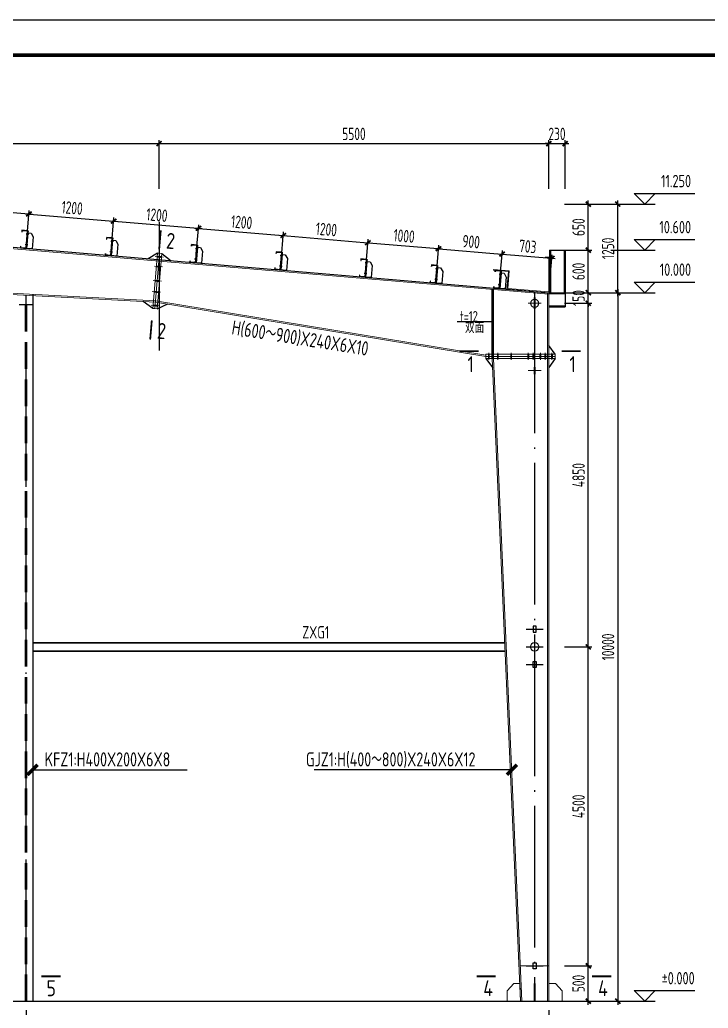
# Model space of a CAD drawing. Extents: x -3102990 to -851544, y -5293060 to -2540151.
# Drawn here: x -1405266 to -1385838, y -2658804 to -2630902 of the extents above; entities that cross this region are included whole.
import ezdxf
from ezdxf.enums import TextEntityAlignment as Align

# ---------------------------------------------------------------- set-up
doc = ezdxf.new("R2010")
doc.units = 0
doc.header["$LTSCALE"] = 1000
doc.header["$PDMODE"] = 1
doc.linetypes.add('DASH', pattern=[0.35, 0.25, -0.1])
doc.linetypes.add('DOTE', pattern=[2.42, 2, -0.2, 0.02, -0.2])
doc.layers.get('0').update_dxf_attribs({"linetype": 'CONTINUOUS'})
doc.layers.get('Defpoints').update_dxf_attribs({"linetype": 'CONTINUOUS'})
for name, color, linetype in [('10', 7, 'CONTINUOUS'), ('AXIS', 253, 'DOTE'), ('BEAM_CON', 4, 'CONTINUOUS'), ('COLU', 7, 'CONTINUOUS'), ('DIM', 3, 'CONTINUOUS'), ('NUM', 7, 'CONTINUOUS'), ('PUB_TITLE', 4, 'CONTINUOUS'), ('REIN', 1, 'CONTINUOUS'), ('TEXT', 7, 'CONTINUOUS'), ('THIN', 7, 'CONTINUOUS'), ('柱子', 3, 'CONTINUOUS'), ('檩托', 151, 'CONTINUOUS')]:
    doc.layers.add(name, color=color, linetype=linetype)
doc.layers.add('yichutu', color=7, linetype='CONTINUOUS', true_color=0xffffff, plot=False)
doc.styles.add('SJQYTEXTSTYLE', font='GBXWXT.shx', dxfattribs={"bigfont": 'GBHZFS.shx'})
doc.styles.add('TSSD_Dimension', font='tssdeng.shx', dxfattribs={"width": 0.7, "bigfont": 'Hztxt.shx'})
doc.styles.add('TSSD_Label', font='tssdeng.shx', dxfattribs={"width": 0.75, "bigfont": 'hztxt.shx'})
doc.styles.add('TSSD_Norm', font='Tssdeng.shx', dxfattribs={"width": 0.75, "bigfont": 'hztxt.shx'})
doc.styles.add('TSSD_Rein', font='Tssdeng.shx', dxfattribs={"width": 0.75, "bigfont": 'hztxt.shx'})
doc.dimstyles.new('SJQY_30_100', dxfattribs={"dimtxt": 350, "dimasz": 100, "dimexe": 250, "dimexo": 250, "dimgap": 100, "dimtad": 1, "dimdec": 0, "dimlfac": 0.3, "dimzin": 0, "dimdsep": 46, "dimtxsty": 'SJQYTEXTSTYLE', "dimblk": 'ARCHTICK', "dimcen": 0, "dimclrd": 256, "dimclre": 256, "dimclrt": 256, "dimadec": 0, "dimazin": 0, "dimtfac": 1, "dimtdec": 0, "dimtix": 1, "dimtmove": 2, "dimatfit": 1, "dimldrblk": 'ARCHTICK', "dimfxl": 1, "dimtvp": 1, "dimtolj": 1, "dimtzin": 0, "dimlwd": -1, "dimlwe": -1, "dimarcsym": 0})
doc.dimstyles.new('TSSD_50_100', dxfattribs={"dimtxt": 350, "dimasz": 100, "dimexe": 100, "dimexo": 250, "dimgap": 100, "dimtad": 1, "dimdec": 0, "dimlfac": 0.5, "dimzin": 0, "dimdsep": 46, "dimtxsty": 'TSSD_Dimension', "dimblk": 'ARCHTICK', "dimcen": 0, "dimdle": 100, "dimclrt": 7, "dimadec": 0, "dimazin": 0, "dimtfac": 1, "dimtdec": 0, "dimtix": 1, "dimtmove": 2, "dimatfit": 3, "dimfxl": 1, "dimtolj": 1, "dimtzin": 0, "dimarcsym": 0})

# ---------------------------------------------------------------- blocks, each defined once
blk = doc.blocks.new('_ArchTick')
at = {"color": 0, "const_width": 0.5}
blk.add_lwpolyline([(-0.71, -0.71), (0.71, 0.71)], dxfattribs=at)
blk = doc.blocks.new('*D82')
at = {"layer": 'Defpoints', "color": 0, "ltscale": 1.5}
for p in [(-1449336, -2658606), (-1390336, -2658606), (-1390336, -2660576)]:
    blk.add_point(p, dxfattribs=at)
at = {"layer": 'DIM', "color": 0, "lineweight": -2, "ltscale": 1.5}
for p, q in [((-1449336, -2658856), (-1449336, -2660676)), ((-1390336, -2658856), (-1390336, -2660676)), ((-1449436, -2660576), (-1390236, -2660576))]:
    blk.add_line(p, q, dxfattribs=at)
at = {"layer": 'DIM', "color": 0, "lineweight": -2, "ltscale": 1.5, "xscale": 100, "yscale": 100, "zscale": 100, "rotation": 180}
blk.add_blockref('_ArchTick', (-1449336, -2660576), dxfattribs=at)
at = {"layer": 'DIM', "color": 0, "lineweight": -2, "ltscale": 1.5, "xscale": 100, "yscale": 100, "zscale": 100}
blk.add_blockref('_ArchTick', (-1390336, -2660576), dxfattribs=at)
at = {"layer": 'DIM', "color": 7, "ltscale": 1.5, "insert": (-1419836, -2660301), "char_height": 350, "attachment_point": 5, "style": 'TSSD_Dimension'}
blk.add_mtext('\\A1;29500', dxfattribs=at)
blk = doc.blocks.new('*D128')
at = {"layer": 'Defpoints', "color": 0, "ltscale": 1.5}
for p in [(-1390144, -2657606), (-1389222, -2657606), (-1390144, -2658606)]:
    blk.add_point(p, dxfattribs=at)
at = {"layer": 'DIM', "color": 0, "lineweight": -2, "ltscale": 1.5}
for p, q in [((-1389894, -2657606), (-1389122, -2657606)), ((-1389222, -2658706), (-1389222, -2657506)), ((-1389894, -2658606), (-1389122, -2658606))]:
    blk.add_line(p, q, dxfattribs=at)
at = {"layer": 'DIM', "color": 0, "lineweight": -2, "ltscale": 1.5, "xscale": 100, "yscale": 100, "zscale": 100}
for p, rotation in [((-1389222, -2657606), 90), ((-1389222, -2658606), 270)]:
    blk.add_blockref('_ArchTick', p, dxfattribs=dict(at, rotation=rotation))
at = {"layer": 'DIM', "color": 7, "ltscale": 1.5, "insert": (-1389497, -2658106), "char_height": 350, "attachment_point": 5, "rotation": 90, "style": 'TSSD_Dimension'}
blk.add_mtext('\\A1;500', dxfattribs=at)
blk = doc.blocks.new('*D129')
at = {"layer": 'Defpoints', "color": 0, "ltscale": 1.5}
for p in [(-1389684, -2638606), (-1389684, -2658606), (-1388390, -2658606)]:
    blk.add_point(p, dxfattribs=at)
at = {"layer": 'DIM', "color": 0, "lineweight": -2, "ltscale": 1.5}
for p, q in [((-1389434, -2638606), (-1388290, -2638606)), ((-1388390, -2638506), (-1388390, -2658706)), ((-1389434, -2658606), (-1388290, -2658606))]:
    blk.add_line(p, q, dxfattribs=at)
at = {"layer": 'DIM', "color": 0, "lineweight": -2, "ltscale": 1.5, "xscale": 100, "yscale": 100, "zscale": 100}
for p, rotation in [((-1388390, -2638606), 90), ((-1388390, -2658606), 270)]:
    blk.add_blockref('_ArchTick', p, dxfattribs=dict(at, rotation=rotation))
at = {"layer": 'DIM', "color": 7, "ltscale": 1.5, "insert": (-1388665, -2648606), "char_height": 350, "attachment_point": 5, "rotation": 90, "style": 'TSSD_Dimension'}
blk.add_mtext('\\A1;10000', dxfattribs=at)
blk = doc.blocks.new('A$C28752233')
at = {"layer": '檩托'}
for p, q in [((-151, 23), (-219, -78)), ((-60, 23), (-151, 23)), ((-60, 83), (-60, 23)), ((-46, 83), (-60, 83)), ((-60, 23), (-60, -417)), ((-46, 83), (111, 83)), ((-46, -417), (-46, 83)), ((-46, -417), (-46, 83)), ((-40, 78), (-40, -411)), ((106, 78), (-40, 78)), ((106, 38), (106, 78)), ((111, 38), (106, 38)), ((111, 83), (111, 38)), ((-219, -78), (-219, -417)), ((-87, -18), (-12, -18)), ((-219, -417), (-46, -417)), ((-87, -316), (-12, -316)), ((111, -417), (-46, -417)), ((-40, -411), (106, -411)), ((106, -372), (111, -372)), ((106, -411), (106, -372)), ((111, -372), (111, -417))]:
    blk.add_line(p, q, dxfattribs=at)
at = {"layer": '檩托', "const_width": 20, "elevation": 793}
blk.add_lwpolyline([(-60, -18), (-40, -18)], dxfattribs=at)
at = {"layer": '檩托', "const_width": 20}
blk.add_lwpolyline([(-60, -316), (-40, -316)], dxfattribs=at)
blk = doc.blocks.new('*D120')
at = {"layer": 'Defpoints', "color": 0, "ltscale": 1.5}
for p in [(-1405007, -2636384), (-1407480, -2637153), (-1405089, -2637355)]:
    blk.add_point(p, dxfattribs=at)
at = {"layer": 'DIM', "color": 0, "lineweight": -2, "ltscale": 1.5}
for p, q in [((-1407459, -2636904), (-1407390, -2636082)), ((-1407498, -2636173), (-1404907, -2636393)), ((-1405068, -2637106), (-1404998, -2636285))]:
    blk.add_line(p, q, dxfattribs=at)
at = {"layer": 'DIM', "color": 0, "lineweight": -2, "ltscale": 1.5, "xscale": 100, "yscale": 100, "zscale": 100}
for p, rotation in [((-1407398, -2636182), 175.1559996246609), ((-1405007, -2636384), 355.1559996246609)]:
    blk.add_blockref('_ArchTick', p, dxfattribs=dict(at, rotation=rotation))
at = {"layer": 'DIM', "color": 7, "ltscale": 1.5, "insert": (-1406179, -2636009), "char_height": 350, "attachment_point": 5, "rotation": 355.156, "style": 'TSSD_Dimension'}
blk.add_mtext('\\A1;1200', dxfattribs=at)
blk = doc.blocks.new('*D121')
at = {"layer": 'Defpoints', "color": 0, "ltscale": 1.5}
for p in [(-1402615, -2636587), (-1405089, -2637355), (-1402698, -2637558)]:
    blk.add_point(p, dxfattribs=at)
at = {"layer": 'DIM', "color": 0, "lineweight": -2, "ltscale": 1.5}
for p, q in [((-1405106, -2636376), (-1402516, -2636596)), ((-1405068, -2637106), (-1404998, -2636285)), ((-1402676, -2637309), (-1402607, -2636487))]:
    blk.add_line(p, q, dxfattribs=at)
at = {"layer": 'DIM', "color": 0, "lineweight": -2, "ltscale": 1.5, "xscale": 100, "yscale": 100, "zscale": 100}
for p, rotation in [((-1405007, -2636384), 175.1559996246609), ((-1402615, -2636587), 355.1559996246609)]:
    blk.add_blockref('_ArchTick', p, dxfattribs=dict(at, rotation=rotation))
at = {"layer": 'DIM', "color": 7, "ltscale": 1.5, "insert": (-1403788, -2636212), "char_height": 350, "attachment_point": 5, "rotation": 355.156, "style": 'TSSD_Dimension'}
blk.add_mtext('\\A1;1200', dxfattribs=at)
blk = doc.blocks.new('*D122')
at = {"layer": 'Defpoints', "color": 0, "ltscale": 1.5}
for p in [(-1400224, -2636790), (-1402698, -2637558), (-1400306, -2637761)]:
    blk.add_point(p, dxfattribs=at)
at = {"layer": 'DIM', "color": 0, "lineweight": -2, "ltscale": 1.5}
for p, q in [((-1402715, -2636579), (-1400124, -2636798)), ((-1402676, -2637309), (-1402607, -2636487)), ((-1400285, -2637512), (-1400215, -2636690))]:
    blk.add_line(p, q, dxfattribs=at)
at = {"layer": 'DIM', "color": 0, "lineweight": -2, "ltscale": 1.5, "xscale": 100, "yscale": 100, "zscale": 100}
for p, rotation in [((-1402615, -2636587), 175.1559996246609), ((-1400224, -2636790), 355.1559996246609)]:
    blk.add_blockref('_ArchTick', p, dxfattribs=dict(at, rotation=rotation))
at = {"layer": 'DIM', "color": 7, "ltscale": 1.5, "insert": (-1401396, -2636414), "char_height": 350, "attachment_point": 5, "rotation": 355.156, "style": 'TSSD_Dimension'}
blk.add_mtext('\\A1;1200', dxfattribs=at)
blk = doc.blocks.new('*D123')
at = {"layer": 'Defpoints', "color": 0, "ltscale": 1.5}
for p in [(-1397832, -2636992), (-1400306, -2637761), (-1397915, -2637963)]:
    blk.add_point(p, dxfattribs=at)
at = {"layer": 'DIM', "color": 0, "lineweight": -2, "ltscale": 1.5}
for p, q in [((-1400285, -2637512), (-1400215, -2636690)), ((-1400324, -2636781), (-1397733, -2637001)), ((-1397894, -2637714), (-1397824, -2636893))]:
    blk.add_line(p, q, dxfattribs=at)
at = {"layer": 'DIM', "color": 0, "lineweight": -2, "ltscale": 1.5, "xscale": 100, "yscale": 100, "zscale": 100}
for p, rotation in [((-1400224, -2636790), 175.1559996246609), ((-1397832, -2636992), 355.1559996246609)]:
    blk.add_blockref('_ArchTick', p, dxfattribs=dict(at, rotation=rotation))
at = {"layer": 'DIM', "color": 7, "ltscale": 1.5, "insert": (-1399005, -2636617), "char_height": 350, "attachment_point": 5, "rotation": 355.156, "style": 'TSSD_Dimension'}
blk.add_mtext('\\A1;1200', dxfattribs=at)
blk = doc.blocks.new('*D124')
at = {"layer": 'Defpoints', "color": 0, "ltscale": 1.5}
for p in [(-1395441, -2637195), (-1397915, -2637963), (-1395523, -2638166)]:
    blk.add_point(p, dxfattribs=at)
at = {"layer": 'DIM', "color": 0, "lineweight": -2, "ltscale": 1.5}
for p, q in [((-1397932, -2636984), (-1395341, -2637204)), ((-1397894, -2637714), (-1397824, -2636893)), ((-1395502, -2637917), (-1395433, -2637095))]:
    blk.add_line(p, q, dxfattribs=at)
at = {"layer": 'DIM', "color": 0, "lineweight": -2, "ltscale": 1.5, "xscale": 100, "yscale": 100, "zscale": 100}
for p, rotation in [((-1397832, -2636992), 175.1559996246609), ((-1395441, -2637195), 355.1559996246609)]:
    blk.add_blockref('_ArchTick', p, dxfattribs=dict(at, rotation=rotation))
at = {"layer": 'DIM', "color": 7, "ltscale": 1.5, "insert": (-1396614, -2636820), "char_height": 350, "attachment_point": 5, "rotation": 355.156, "style": 'TSSD_Dimension'}
blk.add_mtext('\\A1;1200', dxfattribs=at)
blk = doc.blocks.new('*D125')
at = {"layer": 'Defpoints', "color": 0, "ltscale": 1.5}
for p in [(-1401336, -2634399), (-1419836, -2635926), (-1401336, -2635926)]:
    blk.add_point(p, dxfattribs=at)
at = {"layer": 'DIM', "color": 0, "lineweight": -2, "ltscale": 1.5}
for p, q in [((-1419936, -2634399), (-1401236, -2634399)), ((-1419836, -2635676), (-1419836, -2634299)), ((-1401336, -2635676), (-1401336, -2634299))]:
    blk.add_line(p, q, dxfattribs=at)
at = {"layer": 'DIM', "color": 0, "lineweight": -2, "ltscale": 1.5, "xscale": 100, "yscale": 100, "zscale": 100, "rotation": 180}
blk.add_blockref('_ArchTick', (-1419836, -2634399), dxfattribs=at)
at = {"layer": 'DIM', "color": 0, "lineweight": -2, "ltscale": 1.5, "xscale": 100, "yscale": 100, "zscale": 100}
blk.add_blockref('_ArchTick', (-1401336, -2634399), dxfattribs=at)
at = {"layer": 'DIM', "color": 7, "ltscale": 1.5, "insert": (-1410586, -2634124), "char_height": 350, "attachment_point": 5, "style": 'TSSD_Dimension'}
blk.add_mtext('\\A1;9250', dxfattribs=at)
blk = doc.blocks.new('*D126')
at = {"layer": 'Defpoints', "color": 0, "ltscale": 1.5}
for p in [(-1390336, -2634399), (-1401336, -2635926), (-1390336, -2635926)]:
    blk.add_point(p, dxfattribs=at)
at = {"layer": 'DIM', "color": 0, "lineweight": -2, "ltscale": 1.5}
for p, q in [((-1401436, -2634399), (-1390236, -2634399)), ((-1401336, -2635676), (-1401336, -2634299)), ((-1390336, -2635676), (-1390336, -2634299))]:
    blk.add_line(p, q, dxfattribs=at)
at = {"layer": 'DIM', "color": 0, "lineweight": -2, "ltscale": 1.5, "xscale": 100, "yscale": 100, "zscale": 100, "rotation": 180}
blk.add_blockref('_ArchTick', (-1401336, -2634399), dxfattribs=at)
at = {"layer": 'DIM', "color": 0, "lineweight": -2, "ltscale": 1.5, "xscale": 100, "yscale": 100, "zscale": 100}
blk.add_blockref('_ArchTick', (-1390336, -2634399), dxfattribs=at)
at = {"layer": 'DIM', "color": 7, "ltscale": 1.5, "insert": (-1395836, -2634124), "char_height": 350, "attachment_point": 5, "style": 'TSSD_Dimension'}
blk.add_mtext('\\A1;5500', dxfattribs=at)
blk = doc.blocks.new('*D127')
at = {"layer": 'Defpoints', "color": 0, "ltscale": 1.5}
for p in [(-1389876, -2634399), (-1390336, -2635926), (-1389876, -2635926)]:
    blk.add_point(p, dxfattribs=at)
at = {"layer": 'DIM', "color": 0, "lineweight": -2, "ltscale": 1.5}
for p, q in [((-1390336, -2634399), (-1390436, -2634399)), ((-1390336, -2635676), (-1390336, -2634299)), ((-1390336, -2634399), (-1389876, -2634399)), ((-1389876, -2635676), (-1389876, -2634299)), ((-1389876, -2634399), (-1389776, -2634399))]:
    blk.add_line(p, q, dxfattribs=at)
at = {"layer": 'DIM', "color": 0, "lineweight": -2, "ltscale": 1.5, "xscale": 100, "yscale": 100, "zscale": 100}
blk.add_blockref('_ArchTick', (-1390336, -2634399), dxfattribs=at)
at = {"layer": 'DIM', "color": 0, "lineweight": -2, "ltscale": 1.5, "xscale": 100, "yscale": 100, "zscale": 100, "rotation": 180}
blk.add_blockref('_ArchTick', (-1389876, -2634399), dxfattribs=at)
at = {"layer": 'DIM', "color": 7, "ltscale": 1.5, "insert": (-1390106, -2634124), "char_height": 350, "attachment_point": 5, "style": 'TSSD_Dimension'}
blk.add_mtext('\\A1;230', dxfattribs=at)
blk = doc.blocks.new('*D106')
at = {"layer": 'Defpoints', "color": 0, "ltscale": 1.5}
for p in [(-1393448, -2637364), (-1395523, -2638166), (-1393530, -2638335)]:
    blk.add_point(p, dxfattribs=at)
at = {"layer": 'DIM', "color": 0, "lineweight": -2, "ltscale": 1.5}
for p, q in [((-1395541, -2637187), (-1393349, -2637372)), ((-1395502, -2637917), (-1395433, -2637095)), ((-1393509, -2638086), (-1393440, -2637264))]:
    blk.add_line(p, q, dxfattribs=at)
at = {"layer": 'DIM', "color": 0, "lineweight": -2, "ltscale": 1.5, "xscale": 100, "yscale": 100, "zscale": 100}
for p, rotation in [((-1395441, -2637195), 175.1559996249161), ((-1393448, -2637364), 355.1559996249162)]:
    blk.add_blockref('_ArchTick', p, dxfattribs=dict(at, rotation=rotation))
at = {"layer": 'DIM', "color": 7, "ltscale": 1.5, "insert": (-1394421, -2637005), "char_height": 350, "attachment_point": 5, "rotation": 355.156, "style": 'TSSD_Dimension'}
blk.add_mtext('\\A1;1000', dxfattribs=at)
blk = doc.blocks.new('*D107')
at = {"layer": 'Defpoints', "color": 0, "ltscale": 1.5}
for p in [(-1391655, -2637516), (-1393530, -2638335), (-1391737, -2638487)]:
    blk.add_point(p, dxfattribs=at)
at = {"layer": 'DIM', "color": 0, "lineweight": -2, "ltscale": 1.5}
for p, q in [((-1393509, -2638086), (-1393440, -2637264)), ((-1393548, -2637356), (-1391555, -2637524)), ((-1391716, -2638238), (-1391646, -2637416))]:
    blk.add_line(p, q, dxfattribs=at)
at = {"layer": 'DIM', "color": 0, "lineweight": -2, "ltscale": 1.5, "xscale": 100, "yscale": 100, "zscale": 100}
for p, rotation in [((-1393448, -2637364), 175.1559996246609), ((-1391655, -2637516), 355.1559996246609)]:
    blk.add_blockref('_ArchTick', p, dxfattribs=dict(at, rotation=rotation))
at = {"layer": 'DIM', "color": 7, "ltscale": 1.5, "insert": (-1392528, -2637166), "char_height": 350, "attachment_point": 5, "rotation": 355.156, "style": 'TSSD_Dimension'}
blk.add_mtext('\\A1;900', dxfattribs=at)
blk = doc.blocks.new('*D108')
at = {"layer": 'Defpoints', "color": 0, "ltscale": 1.5}
for p in [(-1390254, -2637635), (-1391737, -2638487), (-1390336, -2638606)]:
    blk.add_point(p, dxfattribs=at)
at = {"layer": 'DIM', "color": 0, "lineweight": -2, "ltscale": 1.5}
for p, q in [((-1391754, -2637508), (-1390154, -2637643)), ((-1391716, -2638238), (-1391646, -2637416)), ((-1390315, -2638357), (-1390245, -2637535))]:
    blk.add_line(p, q, dxfattribs=at)
at = {"layer": 'DIM', "color": 0, "lineweight": -2, "ltscale": 1.5, "xscale": 100, "yscale": 100, "zscale": 100}
for p, rotation in [((-1391655, -2637516), 175.1559996246609), ((-1390254, -2637635), 355.1559996246609)]:
    blk.add_blockref('_ArchTick', p, dxfattribs=dict(at, rotation=rotation))
at = {"layer": 'DIM', "color": 7, "ltscale": 1.5, "insert": (-1390931, -2637301), "char_height": 350, "attachment_point": 5, "rotation": 355.156, "style": 'TSSD_Dimension'}
blk.add_mtext('\\A1;703', dxfattribs=at)
blk = doc.blocks.new('*D109')
at = {"layer": 'Defpoints', "color": 0, "ltscale": 1.5}
for p in [(-1390144, -2648606), (-1389222, -2648606), (-1390144, -2657606)]:
    blk.add_point(p, dxfattribs=at)
at = {"layer": 'DIM', "color": 0, "lineweight": -2, "ltscale": 1.5}
for p, q in [((-1389894, -2648606), (-1389122, -2648606)), ((-1389222, -2657706), (-1389222, -2648506)), ((-1389894, -2657606), (-1389122, -2657606))]:
    blk.add_line(p, q, dxfattribs=at)
at = {"layer": 'DIM', "color": 0, "lineweight": -2, "ltscale": 1.5, "xscale": 100, "yscale": 100, "zscale": 100}
for p, rotation in [((-1389222, -2648606), 90), ((-1389222, -2657606), 270)]:
    blk.add_blockref('_ArchTick', p, dxfattribs=dict(at, rotation=rotation))
at = {"layer": 'DIM', "color": 7, "ltscale": 1.5, "insert": (-1389497, -2653106), "char_height": 350, "attachment_point": 5, "rotation": 90, "style": 'TSSD_Dimension'}
blk.add_mtext('\\A1;4500', dxfattribs=at)
blk = doc.blocks.new('*D110')
at = {"layer": 'Defpoints', "color": 0, "ltscale": 1.5}
for p in [(-1390144, -2638906), (-1389222, -2638906), (-1390144, -2648606)]:
    blk.add_point(p, dxfattribs=at)
at = {"layer": 'DIM', "color": 0, "lineweight": -2, "ltscale": 1.5}
for p, q in [((-1389894, -2638906), (-1389122, -2638906)), ((-1389222, -2648706), (-1389222, -2638806)), ((-1389894, -2648606), (-1389122, -2648606))]:
    blk.add_line(p, q, dxfattribs=at)
at = {"layer": 'DIM', "color": 0, "lineweight": -2, "ltscale": 1.5, "xscale": 100, "yscale": 100, "zscale": 100}
for p, rotation in [((-1389222, -2638906), 90), ((-1389222, -2648606), 270)]:
    blk.add_blockref('_ArchTick', p, dxfattribs=dict(at, rotation=rotation))
at = {"layer": 'DIM', "color": 7, "ltscale": 1.5, "insert": (-1389497, -2643756), "char_height": 350, "attachment_point": 5, "rotation": 90, "style": 'TSSD_Dimension'}
blk.add_mtext('\\A1;4850', dxfattribs=at)
blk = doc.blocks.new('*D111')
at = {"layer": 'Defpoints', "color": 0, "ltscale": 1.5}
for p in [(-1390144, -2638606), (-1389222, -2638606), (-1390144, -2638906)]:
    blk.add_point(p, dxfattribs=at)
at = {"layer": 'DIM', "color": 0, "lineweight": -2, "ltscale": 1.5}
for p, q in [((-1389894, -2638606), (-1389122, -2638606)), ((-1389222, -2638606), (-1389222, -2638506)), ((-1389222, -2638906), (-1389222, -2638606)), ((-1389894, -2638906), (-1389122, -2638906)), ((-1389222, -2638906), (-1389222, -2639006))]:
    blk.add_line(p, q, dxfattribs=at)
at = {"layer": 'DIM', "color": 0, "lineweight": -2, "ltscale": 1.5, "xscale": 100, "yscale": 100, "zscale": 100}
for p, rotation in [((-1389222, -2638606), 270), ((-1389222, -2638906), 90)]:
    blk.add_blockref('_ArchTick', p, dxfattribs=dict(at, rotation=rotation))
at = {"layer": 'DIM', "color": 7, "ltscale": 1.5, "insert": (-1389497, -2638756), "char_height": 350, "attachment_point": 5, "rotation": 90, "style": 'TSSD_Dimension'}
blk.add_mtext('\\A1;150', dxfattribs=at)
blk = doc.blocks.new('*D112')
at = {"layer": 'Defpoints', "color": 0, "ltscale": 1.5}
for p in [(-1390144, -2637406), (-1389222, -2637406), (-1390144, -2638606)]:
    blk.add_point(p, dxfattribs=at)
at = {"layer": 'DIM', "color": 0, "lineweight": -2, "ltscale": 1.5}
for p, q in [((-1389894, -2637406), (-1389122, -2637406)), ((-1389222, -2638706), (-1389222, -2637306)), ((-1389894, -2638606), (-1389122, -2638606))]:
    blk.add_line(p, q, dxfattribs=at)
at = {"layer": 'DIM', "color": 0, "lineweight": -2, "ltscale": 1.5, "xscale": 100, "yscale": 100, "zscale": 100}
for p, rotation in [((-1389222, -2637406), 90), ((-1389222, -2638606), 270)]:
    blk.add_blockref('_ArchTick', p, dxfattribs=dict(at, rotation=rotation))
at = {"layer": 'DIM', "color": 7, "ltscale": 1.5, "insert": (-1389497, -2638006), "char_height": 350, "attachment_point": 5, "rotation": 90, "style": 'TSSD_Dimension'}
blk.add_mtext('\\A1;600', dxfattribs=at)
blk = doc.blocks.new('*D113')
at = {"layer": 'Defpoints', "color": 0, "ltscale": 1.5}
for p in [(-1390144, -2636106), (-1389222, -2636106), (-1390144, -2637406)]:
    blk.add_point(p, dxfattribs=at)
at = {"layer": 'DIM', "color": 0, "lineweight": -2, "ltscale": 1.5}
for p, q in [((-1389894, -2636106), (-1389122, -2636106)), ((-1389222, -2637506), (-1389222, -2636006)), ((-1389894, -2637406), (-1389122, -2637406))]:
    blk.add_line(p, q, dxfattribs=at)
at = {"layer": 'DIM', "color": 0, "lineweight": -2, "ltscale": 1.5, "xscale": 100, "yscale": 100, "zscale": 100}
for p, rotation in [((-1389222, -2636106), 90), ((-1389222, -2637406), 270)]:
    blk.add_blockref('_ArchTick', p, dxfattribs=dict(at, rotation=rotation))
at = {"layer": 'DIM', "color": 7, "ltscale": 1.5, "insert": (-1389497, -2636756), "char_height": 350, "attachment_point": 5, "rotation": 90, "style": 'TSSD_Dimension'}
blk.add_mtext('\\A1;650', dxfattribs=at)
blk = doc.blocks.new('*D114')
at = {"layer": 'Defpoints', "color": 0, "ltscale": 1.5}
for p in [(-1389684, -2636106), (-1388390, -2636106), (-1389684, -2638606)]:
    blk.add_point(p, dxfattribs=at)
at = {"layer": 'DIM', "color": 0, "lineweight": -2, "ltscale": 1.5}
for p, q in [((-1389434, -2636106), (-1388290, -2636106)), ((-1388390, -2638706), (-1388390, -2636006)), ((-1389434, -2638606), (-1388290, -2638606))]:
    blk.add_line(p, q, dxfattribs=at)
at = {"layer": 'DIM', "color": 0, "lineweight": -2, "ltscale": 1.5, "xscale": 100, "yscale": 100, "zscale": 100}
for p, rotation in [((-1388390, -2636106), 90), ((-1388390, -2638606), 270)]:
    blk.add_blockref('_ArchTick', p, dxfattribs=dict(at, rotation=rotation))
at = {"layer": 'DIM', "color": 7, "ltscale": 1.5, "insert": (-1388665, -2637356), "char_height": 350, "attachment_point": 5, "rotation": 90, "style": 'TSSD_Dimension'}
blk.add_mtext('\\A1;1250', dxfattribs=at)
blk = doc.blocks.new('*D312')
at = {"layer": 'Defpoints', "color": 0, "ltscale": 1.5}
for p in [(-1405086, -2658606), (-1390336, -2658606), (-1405086, -2659610)]:
    blk.add_point(p, dxfattribs=at)
at = {"layer": 'DIM', "color": 0, "lineweight": -2, "ltscale": 1.5}
for p, q in [((-1405086, -2658856), (-1405086, -2659710)), ((-1390336, -2658856), (-1390336, -2659710)), ((-1390236, -2659610), (-1405186, -2659610))]:
    blk.add_line(p, q, dxfattribs=at)
at = {"layer": 'DIM', "color": 0, "lineweight": -2, "ltscale": 1.5, "xscale": 100, "yscale": 100, "zscale": 100, "rotation": 180}
blk.add_blockref('_ArchTick', (-1405086, -2659610), dxfattribs=at)
at = {"layer": 'DIM', "color": 0, "lineweight": -2, "ltscale": 1.5, "xscale": 100, "yscale": 100, "zscale": 100}
blk.add_blockref('_ArchTick', (-1390336, -2659610), dxfattribs=at)
at = {"layer": 'DIM', "color": 7, "ltscale": 1.5, "insert": (-1397711, -2659335), "char_height": 350, "attachment_point": 5, "style": 'TSSD_Dimension'}
blk.add_mtext('\\A1;7375', dxfattribs=at)
blk = doc.blocks.new('*D313')
at = {"layer": 'Defpoints', "color": 0, "ltscale": 1.5}
for p in [(-1419836, -2658606), (-1405086, -2658606), (-1419836, -2659610)]:
    blk.add_point(p, dxfattribs=at)
at = {"layer": 'DIM', "color": 0, "lineweight": -2, "ltscale": 1.5}
for p, q in [((-1419836, -2658856), (-1419836, -2659710)), ((-1405086, -2658856), (-1405086, -2659710)), ((-1404986, -2659610), (-1419936, -2659610))]:
    blk.add_line(p, q, dxfattribs=at)
at = {"layer": 'DIM', "color": 0, "lineweight": -2, "ltscale": 1.5, "xscale": 100, "yscale": 100, "zscale": 100, "rotation": 180}
blk.add_blockref('_ArchTick', (-1419836, -2659610), dxfattribs=at)
at = {"layer": 'DIM', "color": 0, "lineweight": -2, "ltscale": 1.5, "xscale": 100, "yscale": 100, "zscale": 100}
blk.add_blockref('_ArchTick', (-1405086, -2659610), dxfattribs=at)
at = {"layer": 'DIM', "color": 7, "ltscale": 1.5, "insert": (-1412461, -2659335), "char_height": 350, "attachment_point": 5, "style": 'TSSD_Dimension'}
blk.add_mtext('\\A1;7375', dxfattribs=at)
blk = doc.blocks.new('A$C18BE6784')
at = {"layer": 'PUB_TITLE'}
blk.add_lwpolyline([(0, 0), (0, 42000), (89100, 42000), (89100, 0)], close=True, dxfattribs=at)
at = {"layer": 'PUB_TITLE', "const_width": 100}
blk.add_lwpolyline([(88100, 1000), (88100, 41000), (713, 41000), (713, 1000), (88100, 1000)], dxfattribs=at)
blk = doc.blocks.new('yct-891-420-89100-42000-100-2004.0')
at = {"layer": 'yichutu', "color": 7, "true_color": 0xffffff}
blk.add_lwpolyline([(0, 0), (0, 42000), (89100, 42000), (89100, 0)], close=True, dxfattribs=at)

msp = doc.modelspace()

# ---------------------------------------------------------------- linework, layer by layer
at = {"ltscale": 1.5}
msp.add_line((-1419836.16, -2636105.71), (-1390336.16, -2638605.71), dxfattribs=at)
at = {"color": 4, "lineweight": 5, "ltscale": 1.5, "elevation": -2}
for points in [[(-1390622.16, -2638905.71, -1), (-1390850.16, -2638905.71, -1)], [(-1390628.16, -2638905.71, -1), (-1390844.16, -2638905.71, -1)]]:
    msp.add_lwpolyline(points, format="xyb", close=True, dxfattribs=at)
msp.add_lwpolyline([(-1390726.16, -2638745.71), (-1390746.16, -2638745.71), (-1390746.16, -2639065.71), (-1390726.16, -2639065.71)], close=True, dxfattribs=at)
at = {"color": 4, "lineweight": 5, "ltscale": 1.5}
for points in [[(-1390726.16, -2640705.71), (-1390746.16, -2640705.71), (-1390746.16, -2640905.71), (-1390726.16, -2640905.71)], [(-1390727.66, -2648435.71), (-1390744.66, -2648435.71), (-1390744.66, -2648775.71), (-1390727.66, -2648775.71)]]:
    msp.add_lwpolyline(points, close=True, dxfattribs=at)
for points in [[(-1390613.76, -2648605.71, -1), (-1390858.56, -2648605.71, -1)], [(-1390618.86, -2648605.71, -1), (-1390853.46, -2648605.71, -1)]]:
    msp.add_lwpolyline(points, format="xyb", close=True, dxfattribs=at)
at = {"layer": '10', "color": 6, "const_width": 50}
for points in [[(-1401287.27, -2636847.37), (-1401332.87, -2637385.44)], [(-1401540.23, -2639389.57), (-1401585.83, -2639927.64)], [(-1392314.74, -2640259.39), (-1392854.74, -2640259.39)], [(-1389437.72, -2640259.39), (-1389977.72, -2640259.39)]]:
    msp.add_lwpolyline(points, dxfattribs=at)
at = {"layer": '10', "color": 6, "const_width": 50, "elevation": -972.2}
for points in [[(-1404656.4, -2657903.67), (-1404116.4, -2657903.67)], [(-1391836.15, -2657903.67), (-1392376.15, -2657903.67)], [(-1389114.69, -2657903.67), (-1388574.69, -2657903.67)]]:
    msp.add_lwpolyline(points, dxfattribs=at)
at = {"layer": 'AXIS', "ltscale": 2}
for p, q in [((-1401336.16, -2636606.5), (-1401336.16, -2640239.5)), ((-1390736.16, -2638571.81), (-1390736.16, -2658605.71)), ((-1405086.16, -2658605.71), (-1405086.16, -2638680.76))]:
    msp.add_line(p, q, dxfattribs=at)
at = {"layer": 'AXIS', "lineweight": 5, "ltscale": 0.5}
for p, q in [((-1390915.66, -2638905.71, -2), (-1390556.66, -2638905.71, -2)), ((-1390915.66, -2640805.71), (-1390556.66, -2640805.71))]:
    msp.add_line(p, q, dxfattribs=at)
at = {"layer": 'AXIS', "linetype": 'DOTE'}
for p, q in [((-1390980.16, -2648105.71), (-1390492.16, -2648105.71)), ((-1390980.16, -2648605.71), (-1390492.16, -2648605.71)), ((-1390980.16, -2649105.71), (-1390492.16, -2649105.71)), ((-1390980.16, -2657605.71), (-1390492.16, -2657605.71))]:
    msp.add_line(p, q, dxfattribs=at)
at = {"layer": 'AXIS', "lineweight": 5, "ltscale": 1.5}
msp.add_line((-1391146.16, -2657605.71), (-1390326.16, -2657605.71), dxfattribs=at)
at = {"layer": 'BEAM_CON', "lineweight": 5, "ltscale": 1.5}
for p, q in [((-1391326.16, -2658105.71), (-1391516.16, -2658308.49)), ((-1390146.16, -2658105.71), (-1389956.16, -2658308.49))]:
    msp.add_line(p, q, dxfattribs=at)
for points in [[(-1391896.57, -2637971.68), (-1391896.57, -2637951.59), (-1391456.26, -2637991.06), (-1391497.73, -2638487.09), (-1390336.16, -2638585.71), (-1390336.16, -2638585.71), (-1390336.16, -2637625.71), (-1390436.16, -2637625.71), (-1390436.16, -2637605.71), (-1390316.16, -2637605.71), (-1390316.16, -2638605.71), (-1390336.16, -2638605.71), (-1391517.73, -2638505.58), (-1391475.51, -2638007.37), (-1391896.57, -2637971.68)], [(-1391516.16, -2658308.49), (-1391516.16, -2658605.71), (-1391136.16, -2658605.71), (-1391158.45, -2658105.71), (-1391326.16, -2658105.71)], [(-1389956.16, -2658308.49), (-1389956.16, -2658605.71), (-1390336.16, -2658605.71), (-1390336.16, -2658105.71), (-1390146.16, -2658105.71)]]:
    msp.add_lwpolyline(points, dxfattribs=at)
at = {"layer": 'BEAM_CON', "ltscale": 1.5}
for points in [[(-1390693.66, -2648020.71), (-1390778.66, -2648020.71), (-1390778.66, -2648190.71), (-1390693.66, -2648190.71)], [(-1390693.66, -2649190.71), (-1390778.66, -2649190.71), (-1390778.66, -2649020.71), (-1390693.66, -2649020.71)], [(-1390693.66, -2657690.71), (-1390778.66, -2657690.71), (-1390778.66, -2657520.71), (-1390693.66, -2657520.71)]]:
    msp.add_lwpolyline(points, close=True, dxfattribs=at)
at = {"layer": 'BEAM_CON', "lineweight": 5, "ltscale": 1.5}
msp.add_lwpolyline([(-1390720.16, -2658105.71), (-1390752.16, -2658105.71), (-1390752.16, -2658605.71), (-1390720.16, -2658605.71)], close=True, dxfattribs=at)
at = {"layer": 'COLU', "color": 4, "lineweight": 5}
for p, q in [((-1419839.54, -2636145.57), (-1390339.54, -2638645.57)), ((-1419836.16, -2636105.71), (-1390336.16, -2638605.71)), ((-1401444.73, -2637584.65), (-1401210.78, -2637604.48)), ((-1401437.77, -2638872.47), (-1419836.16, -2637905.71)), ((-1401435.67, -2638832.53), (-1419834.06, -2637865.77)), ((-1401468.14, -2637860.89), (-1401234.19, -2637880.72)), ((-1401502.28, -2638263.72), (-1401268.33, -2638283.55)), ((-1401528.74, -2638576.01), (-1401294.79, -2638595.83)), ((-1390376.16, -2638602.32), (-1390376.16, -2658605.71)), ((-1390336.16, -2638605.71), (-1390336.16, -2658605.71)), ((-1392116.16, -2640405.71), (-1401437.77, -2638872.47)), ((-1392109.67, -2640366.24), (-1401431.28, -2638833)), ((-1401561.2, -2638958.93), (-1401327.24, -2638978.76)), ((-1392027.53, -2640505.75), (-1392027.53, -2640305.68)), ((-1391776.31, -2640505.75), (-1391776.31, -2640305.68)), ((-1391397.6, -2640505.75), (-1391397.6, -2640305.68)), ((-1390916.16, -2640505.75), (-1390916.16, -2640305.68)), ((-1390776.16, -2640505.75), (-1390776.16, -2640305.68)), ((-1390576.16, -2640505.75), (-1390576.16, -2640305.68)), ((-1390436.16, -2640505.75), (-1390436.16, -2640305.68)), ((-1390248.14, -2640505.75), (-1390248.14, -2640305.68)), ((-1391936.16, -2640465.71), (-1391136.16, -2658605.71)), ((-1391896.2, -2640463.95), (-1391096.2, -2658603.95))]:
    msp.add_line(p, q, dxfattribs=at)
at = {"layer": 'COLU', "color": 4, "ltscale": 1.5}
for p, q in [((-1401380.75, -2637489.09), (-1401641.24, -2637647.65)), ((-1401261.18, -2637499.22), (-1400989.77, -2637702.86)), ((-1404886.16, -2658605.71), (-1404886.16, -2638651.86)), ((-1391936.16, -2640465.71), (-1391936.16, -2638510.26)), ((-1391896.16, -2640465.71), (-1391896.16, -2638510.26)), ((-1401512.92, -2639048.77), (-1401786.28, -2638854.16)), ((-1401393.35, -2639058.9), (-1401092.37, -2638923.51)), ((-1404886.16, -2638951.1), (-1405286.16, -2638951.1)), ((-1390156.16, -2640345.71), (-1390336.16, -2640095.71)), ((-1392116.16, -2640465.71), (-1391925.16, -2640715.23)), ((-1390156.16, -2640465.71), (-1390336.16, -2640715.71)), ((-1404886.16, -2648483.31), (-1391582.57, -2648483.31)), ((-1404886.16, -2648493.51), (-1391582.12, -2648493.51)), ((-1404886.16, -2648717.91), (-1391572.23, -2648717.91)), ((-1404886.16, -2648728.11), (-1391571.78, -2648728.11))]:
    msp.add_line(p, q, dxfattribs=at)
at = {"layer": 'COLU', "color": 4, "linetype": 'DASH', "ltscale": 3}
for p, q in [((-1405106.16, -2658605.71), (-1405106.16, -2638951.1)), ((-1405066.16, -2658605.71), (-1405066.16, -2638951.1))]:
    msp.add_line(p, q, dxfattribs=at)
at = {"layer": 'COLU', "color": 4, "lineweight": 5}
for points in [[(-1401320.96, -2637494.15), (-1401380.75, -2637489.09), (-1401512.92, -2639048.77), (-1401453.14, -2639053.84)], [(-1401261.18, -2637499.22), (-1401320.96, -2637494.15), (-1401453.14, -2639053.84), (-1401393.35, -2639058.9)], [(-1392116.16, -2640345.71), (-1392116.16, -2640405.71), (-1390156.16, -2640405.71), (-1390156.16, -2640345.71)], [(-1392116.16, -2640405.71), (-1392116.16, -2640465.71), (-1390156.16, -2640465.71), (-1390156.16, -2640405.71)]]:
    msp.add_lwpolyline(points, close=True, dxfattribs=at)
at = {"layer": 'NUM', "ltscale": 1.5}
msp.add_line((-1391936.16, -2639432.69), (-1392921.93, -2639432.69), dxfattribs=at)
at = {"layer": 'NUM'}
msp.add_line((-1451917.57, -2658605.71), (-1388771.49, -2658605.71), dxfattribs=at)
at = {"layer": 'REIN', "color": 4, "const_width": 50}
for points in [[(-1401269.72, -2637599.99), (-1401389.29, -2637589.86)], [(-1401293.13, -2637876.23), (-1401412.7, -2637866.09)], [(-1401327.26, -2638279.06), (-1401446.84, -2638268.93)], [(-1401353.73, -2638591.34), (-1401473.3, -2638581.21)], [(-1401386.18, -2638974.27), (-1401505.75, -2638964.13)], [(-1392027.53, -2640465.71), (-1392027.53, -2640345.71)], [(-1391776.31, -2640465.71), (-1391776.31, -2640345.71)], [(-1391397.6, -2640465.71), (-1391397.6, -2640345.71)], [(-1390916.16, -2640465.71), (-1390916.16, -2640345.71)], [(-1390776.16, -2640465.71), (-1390776.16, -2640345.71)], [(-1390576.16, -2640465.71), (-1390576.16, -2640345.71)], [(-1390436.16, -2640465.71), (-1390436.16, -2640345.71)], [(-1390248.14, -2640465.71), (-1390248.14, -2640345.71)]]:
    msp.add_lwpolyline(points, dxfattribs=at)
at = {"layer": 'TEXT', "color": 4, "lineweight": 5}
for p, q in [((-1390336.16, -2638585.71), (-1390336.16, -2638585.71)), ((-1390336.16, -2638605.71), (-1390316.16, -2638605.71))]:
    msp.add_line(p, q, dxfattribs=at)
at = {"layer": 'THIN'}
for p, q in [((-1387631.52, -2636105.71), (-1387931.52, -2635805.71)), ((-1387931.52, -2635805.71), (-1387331.52, -2635805.71)), ((-1387631.52, -2636105.71), (-1387331.52, -2635805.71)), ((-1387331.52, -2635805.71), (-1386220.94, -2635805.71)), ((-1388584.13, -2636105.71), (-1387331.52, -2636105.71)), ((-1387631.52, -2636105.71), (-1387631.52, -2636105.71)), ((-1387631.52, -2637405.71), (-1387931.52, -2637105.71)), ((-1387931.52, -2637105.71), (-1387331.52, -2637105.71)), ((-1387631.52, -2637405.71), (-1387331.52, -2637105.71)), ((-1387331.52, -2637105.71), (-1386220.94, -2637105.71)), ((-1388584.13, -2637405.71), (-1387331.52, -2637405.71)), ((-1387631.52, -2637405.71), (-1387631.52, -2637405.71)), ((-1387631.52, -2638605.8), (-1387931.52, -2638305.8)), ((-1387931.52, -2638305.8), (-1387331.52, -2638305.8)), ((-1387631.52, -2638605.8), (-1387331.52, -2638305.8)), ((-1387331.52, -2638305.8), (-1386220.94, -2638305.8)), ((-1388584.13, -2638605.8), (-1387331.52, -2638605.8)), ((-1387631.52, -2638605.8), (-1387631.52, -2638605.8)), ((-1387631.52, -2658605.71), (-1387931.52, -2658305.71)), ((-1387931.52, -2658305.71), (-1387331.52, -2658305.71)), ((-1387631.52, -2658605.71), (-1387331.52, -2658305.71)), ((-1387331.52, -2658305.71), (-1386220.94, -2658305.71)), ((-1388584.13, -2658605.71), (-1387331.52, -2658605.71)), ((-1387631.52, -2658605.71), (-1387631.52, -2658605.71))]:
    msp.add_line(p, q, dxfattribs=at)
at = {"layer": '柱子', "color": 4}
for p, q in [((-1390316.16, -2637405.71), (-1390316.16, -2638605.71)), ((-1390316.16, -2637405.71), (-1389876.16, -2637405.71, 0)), ((-1390292.16, -2637405.71, 0), (-1390292.16, -2638605.71)), ((-1389900.16, -2637405.71, 0), (-1389900.16, -2638605.71)), ((-1389876.16, -2637405.71, 0), (-1389876.16, -2638605.71)), ((-1390336.16, -2638605.71, -2), (-1389876.16, -2638605.71, -2)), ((-1390336.16, -2638629.71), (-1389876.16, -2638629.71)), ((-1389876.16, -2638605.71), (-1389876.16, -2639005.71)), ((-1390336.16, -2638981.71), (-1389876.16, -2638981.71)), ((-1390336.16, -2639005.71), (-1389876.16, -2639005.71))]:
    msp.add_line(p, q, dxfattribs=at)

# ---------------------------------------------------------------- block references
at = {"ltscale": 1.5}
msp.add_blockref('A$C18BE6784', (-1455363.94, -2672902.4), dxfattribs=at)
at = {"layer": 'COLU', "ltscale": 1.5, "xscale": -1, "rotation": 355.1584017118382}
for p in [(-1405099.75, -2636936.38), (-1402708.32, -2637139.05), (-1400316.89, -2637341.71), (-1397925.46, -2637544.37), (-1395534.03, -2637747.04), (-1393541.18, -2637915.92), (-1391747.61, -2638067.92)]:
    msp.add_blockref('A$C28752233', p, dxfattribs=at)
at = {"layer": 'yichutu'}
msp.add_blockref('yct-891-420-89100-42000-100-2004.0', (-1455363.94, -2672902.4), dxfattribs=at)

# ---------------------------------------------------------------- texts
at = {"layer": '10', "color": 6, "style": 'TSSD_Rein', "width": 0.85}
for p in [(-1401152.5, -2637358.76), (-1401405.46, -2639900.96)]:
    msp.add_text('2', height=450, rotation=355.156, dxfattribs=at).set_placement(p)
for s, p in [('1', (-1392632.7, -2640849.9)), ('1', (-1389755.68, -2640849.9)), ('5', (-1404512.3, -2658465.22, -972.2)), ('4', (-1392186.21, -2658465.22, -972.2)), ('4', (-1388945.12, -2658465.22, -972.2))]:
    msp.add_text(s, height=450, dxfattribs=at).set_placement(p)
at = {"layer": 'TEXT', "ltscale": 1.5, "width": 0.75}
for s, height, style, p in [('t=12', 300, 'TSSD_Rein', (-1392848.45, -2639423.6)), ('双面', 300, 'TSSD_Rein', (-1392701.02, -2639745.43)), ('ZXG1', 350, 'TSSD_Rein', (-1397295.28, -2648366.65)), ('KFZ1:H400X200X6X8', 400, 'TSSD_Norm', (-1404562.96, -2651980.35)), ('GJZ1:H(400～800)X240X6X12', 400, 'TSSD_Norm', (-1397188.91, -2651980.35))]:
    msp.add_text(s, height=height, dxfattribs=dict(at, style=style)).set_placement(p)
at = {"layer": 'TEXT', "ltscale": 1.5, "style": 'TSSD_Norm', "width": 0.75}
msp.add_text('H(600～900)X240X6X10', height=400, rotation=351, dxfattribs=at).set_placement((-1399304.79, -2639781.38))
at = {"layer": 'THIN', "style": 'TSSD_Label', "width": 0.75}
for s, p in [('11.250', (-1386321.9, -2635735.71)), ('10.600', (-1386321.9, -2637035.71)), ('10.000', (-1386321.9, -2638235.8)), ('%%p0.000', (-1386220.94, -2658235.71))]:
    msp.add_text(s, height=350, dxfattribs=at).set_placement(p, align=Align.BOTTOM_RIGHT)

# ---------------------------------------------------------------- dimensions: what is measured, and where the dimension line sits
at = {"layer": 'DIM', "ltscale": 1.5}
for base, p1, p2, angle, picture, middle in [((-1401336.16, -2634398.65), (-1419836.16, -2635925.71), (-1401336.16, -2635925.71), 180, '*D125', (-1410586.16, -2634123.65)), ((-1390336.16, -2634398.65), (-1401336.16, -2635925.71), (-1390336.16, -2635925.71), 180, '*D126', (-1395836.16, -2634123.65)), ((-1389876.16, -2634398.65), (-1390336.16, -2635925.71), (-1389876.16, -2635925.71), 180, '*D127', (-1390106.16, -2634123.65)), ((-1405006.73, -2636384.42), (-1407480.45, -2637152.81), (-1405089.02, -2637355.47), 175.156, '*D120', (-1406179.22, -2636009.07)), ((-1402615.3, -2636587.08), (-1405089.02, -2637355.47), (-1402697.59, -2637558.13), 175.156, '*D121', (-1403787.79, -2636211.73)), ((-1400223.87, -2636789.74), (-1402697.59, -2637558.13), (-1400306.17, -2637760.8), 175.156, '*D122', (-1401396.37, -2636414.4)), ((-1389221.9, -2636105.71), (-1390143.74, -2637405.71), (-1390143.74, -2636105.71), 90, '*D113', (-1389496.9, -2636755.71)), ((-1388389.76, -2636105.71), (-1389683.74, -2638605.8), (-1389683.74, -2636105.71), 90, '*D114', (-1388664.76, -2637355.75)), ((-1397832.45, -2636992.41), (-1400306.17, -2637760.8), (-1397914.74, -2637963.46), 175.156, '*D123', (-1399004.94, -2636617.06)), ((-1395441.02, -2637195.07), (-1397914.74, -2637963.46), (-1395523.31, -2638166.12), 175.156, '*D124', (-1396613.51, -2636819.72)), ((-1391654.59, -2637515.95), (-1393530.46, -2638335.09), (-1391736.89, -2638487.09), 175.156, '*D107', (-1392528.15, -2637165.94)), ((-1390253.87, -2637634.66), (-1391736.89, -2638487.09), (-1390336.17, -2638605.8), 175.156, '*D108', (-1390931.01, -2637301.29)), ((-1389221.9, -2637405.71), (-1390143.74, -2638605.8), (-1390143.74, -2637405.71), 90, '*D112', (-1389496.9, -2638005.75)), ((-1389221.9, -2638605.8), (-1390143.74, -2638905.71), (-1390143.74, -2638605.8), 90, '*D111', (-1389496.9, -2638755.75)), ((-1388389.76, -2658605.71), (-1389683.74, -2638605.8), (-1389683.74, -2658605.71), 90, '*D129', (-1388664.76, -2648605.75)), ((-1389221.9, -2638905.71), (-1390143.74, -2648605.71), (-1390143.74, -2638905.71), 90, '*D110', (-1389496.9, -2643755.71)), ((-1389221.9, -2648605.71), (-1390143.74, -2657605.71), (-1390143.74, -2648605.71), 90, '*D109', (-1389496.9, -2653105.71)), ((-1389221.9, -2657605.71), (-1390143.74, -2658605.71), (-1390143.74, -2657605.71), 90, '*D128', (-1389496.9, -2658105.71)), ((-1419836.16, -2659609.8), (-1405086.16, -2658605.71), (-1419836.16, -2658605.71), 180, '*D313', (-1412461.16, -2659334.8)), ((-1405086.16, -2659609.8), (-1390336.16, -2658605.71), (-1405086.16, -2658605.71), 180, '*D312', (-1397711.16, -2659334.8))]:
    dim = msp.add_linear_dim(base=base, p1=p1, p2=p2, angle=angle, dimstyle='TSSD_50_100', dxfattribs=at)
    dim.commit()
    dim.dimension.update_dxf_attribs({"geometry": picture, "text_midpoint": middle})
dim = msp.add_aligned_dim(p1=(-1395523.32, -2638166.21), p2=(-1393530.46, -2638335.09), distance=974.62, dimstyle='TSSD_50_100', dxfattribs=at)
dim.commit()
dim.dimension.update_dxf_attribs({"geometry": '*D106', "text_midpoint": (-1394421.37, -2637005.5)})
dim = msp.add_linear_dim(base=(-1390336.16, -2660576.49), p1=(-1449336.16, -2658605.71), p2=(-1390336.16, -2658605.71), dimstyle='TSSD_50_100', dxfattribs=at)
dim.commit()
dim.dimension.update_dxf_attribs({"geometry": '*D82', "text_midpoint": (-1419836.16, -2660301.49)})

# ---------------------------------------------------------------- leaders
at = {"layer": 'THIN', "lineweight": 5}
for points in [[(-1404906.58, -2652074.07), (-1400540.96, -2652074.07)], [(-1391376.06, -2652074.07), (-1396962.04, -2652074.07)]]:
    msp.add_leader(points, dimstyle='SJQY_30_100', override={"dimasz": 200}, dxfattribs=at)

doc.saveas('drawing.dxf')
